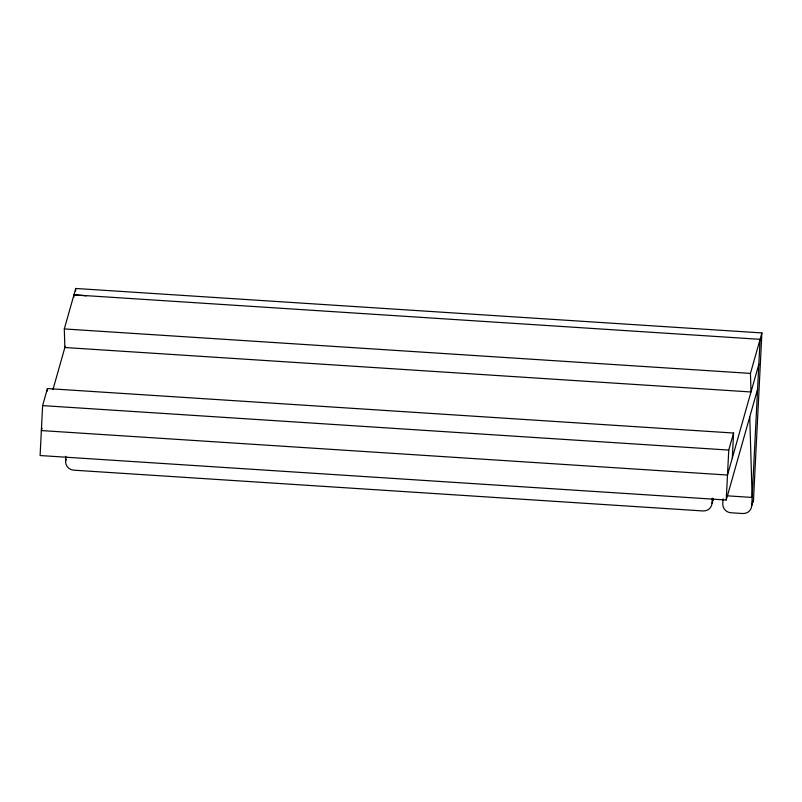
<?xml version="1.0" encoding="UTF-8"?>
<svg xmlns="http://www.w3.org/2000/svg" width="802" height="802" viewBox="0 0 802 802"><rect width="100%" height="100%" fill="white"/><g stroke="black" fill="none" stroke-linecap="round" stroke-linejoin="round"><path stroke-width="1.2" d="M732.316 458.002L733.579 433.03L47.428 388.569L42.616 405.611L40.1 455.536L726.241 500.007L757.579 389.251M47.308 391.065L47.428 388.569M713.259 498.934L712.056 503.195A8.611 8.321 15.8 0 1 703.053 510.954L73.734 470.172A8.611 8.321 15.8 0 1 65.584 461.3L65.834 456.288M73.824 297.362L73.954 294.855L760.096 339.326L751.725 505.761A8.611 8.321 15.8 0 1 742.722 513.531L730.933 512.769A8.611 8.321 15.8 0 1 722.772 503.887L723.023 498.884M75.629 290.976L75.759 288.469L761.9 332.93L753.529 499.375L751.725 505.761M712.056 503.195L712.306 498.182M726.241 500.007L728.757 450.072L733.579 433.03M761.9 332.93L750.451 373.401L751.003 391.977L64.862 347.517L64.31 328.94L75.759 288.469M42.035 428.168L41.353 430.574L727.494 475.035L758.832 364.288M52.942 389.642L65.203 346.314M65.584 461.3L66.185 459.165M64.31 328.94L750.451 373.401M42.616 405.611L728.757 450.072M726.411 495.776L752.136 497.44L749.75 416.94M73.954 294.855L86.446 295.818M713.459 498.934A8.611 8.321 15.8 0 1 712.507 500.889M753.529 499.375A8.611 8.321 15.8 0 1 752.166 503.455"/></g></svg>
